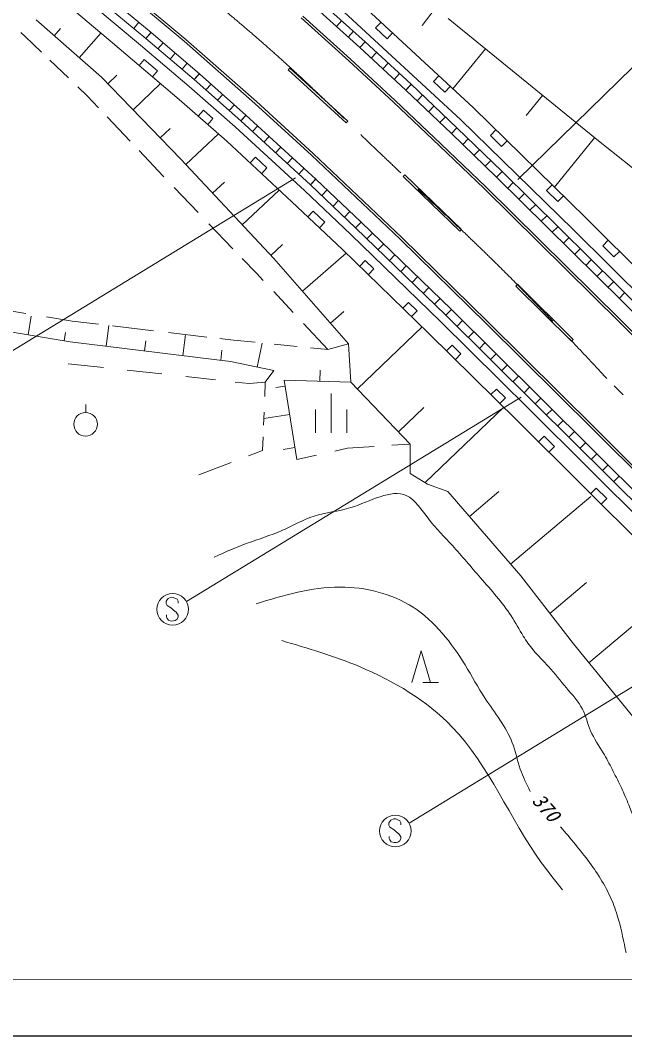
# Model space of a CAD drawing. Units: millimetres, scale not verified. Extents: x 40000 to 680000, y 20000 to 380000.
# Drawn here: x 487912 to 526262, y 205000 to 269461 of the extents above; entities that cross this region are included whole.
import ezdxf
from ezdxf.enums import TextEntityAlignment as Align

# ---------------------------------------------------------------- set-up
doc = ezdxf.new("R2010")
doc.units = ezdxf.units.MM
doc.header["$LTSCALE"] = 1000
doc.linetypes.add('CHAIN', pattern=[18.5, 12, -1.5, 3.5, -1.5])
for name, color, linetype, lineweight in [('M-BGD', 7, 'Continuous', 13), ('M-BMK', 2, 'CHAIN', 13), ('M-STR-STR3', 7, 'Continuous', 13), ('M-STR-STRC', 7, 'Continuous', 13), ('M-TTL-BAND', 7, 'Continuous', 25)]:
    doc.layers.add(name, color=color, linetype=linetype, lineweight=lineweight)
doc.styles.add('ＭＳ ゴシック', font='')
doc.styles.get('ＭＳ ゴシック').set_extended_font_data('MS Gothic')

msp = doc.modelspace()

# ---------------------------------------------------------------- linework, layer by layer
at = {"layer": 'M-BGD'}
for p, q in [((498319, 268133), (494055, 271687)), ((498417, 268247), (494150, 271804)), ((492816, 270863), (495882, 268312)), ((493131, 271251), (496204, 268695)), ((506820, 270780), (509786, 268097)), ((492446, 270466), (495535, 267884)), ((506487, 270408), (509449, 267728)), ((509333, 270700), (516663, 263901)), ((513410, 269140), (514233, 270216)), ((488926, 269483), (493058, 265852)), ((491467, 269952), (493757, 268027)), ((505742, 269613), (508757, 266880)), ((505842, 269725), (508859, 266991)), ((508454, 269983), (515843, 263167)), ((515069, 269577), (524703, 261715)), ((490467, 268948), (490061, 268485)), ((495435, 269334), (495116, 268950)), ((507968, 269068), (508303, 269439)), ((510459, 268974), (510799, 269341)), ((511192, 268294), (510459, 268974)), ((487950, 268685), (488205, 268454)), ((488205, 268454), (489258, 267444)), ((493025, 268642), (491656, 267084)), ((496202, 268697), (495882, 268312)), ((496207, 268693), (495882, 268312)), ((495882, 268312), (498947, 265695)), ((496204, 268695), (499276, 266072)), ((502895, 264298), (498417, 268247)), ((508708, 268398), (509044, 268769)), ((511192, 268294), (511532, 268661)), ((493757, 268027), (497984, 264441)), ((495535, 267884), (498635, 265263)), ((496973, 268038), (496648, 267658)), ((502795, 264186), (498319, 268133)), ((509449, 267728), (509784, 268099)), ((509449, 267728), (509788, 268096)), ((509449, 267728), (512369, 265033)), ((509786, 268097), (512711, 265398)), ((515359, 265111), (517431, 267650)), ((489794, 266929), (490973, 265799)), ((495771, 266974), (495448, 266592)), ((495771, 266974), (496617, 266256)), ((497739, 267384), (497415, 267004)), ((508757, 266880), (511591, 264258)), ((508859, 266991), (511694, 264367)), ((510179, 267054), (510518, 267422)), ((496617, 266256), (496293, 265875)), ((498506, 266730), (498181, 266349)), ((504903, 266315), (505005, 266425)), ((508588, 262944), (504903, 266315)), ((505005, 266425), (508689, 263055)), ((510909, 266381), (511248, 266748)), ((493058, 265852), (498095, 260640)), ((494031, 265981), (493464, 265432)), ((499272, 266075), (498947, 265695)), ((499279, 266069), (498947, 265695)), ((498947, 265695), (501898, 263075)), ((499276, 266072), (502232, 263446)), ((511639, 265707), (511978, 266074)), ((514124, 265574), (514464, 265941)), ((491565, 265231), (492163, 264658)), ((496799, 265446), (495068, 263772)), ((498635, 265263), (501535, 262692)), ((500017, 265414), (499685, 265040)), ((512369, 265033), (512708, 265400)), ((512369, 265033), (512714, 265395)), ((512369, 265033), (515264, 262275)), ((512711, 265398), (515610, 262635)), ((514857, 264894), (514124, 265574)), ((514857, 264894), (515197, 265261)), ((492163, 264658), (492866, 263915)), ((497984, 264441), (501021, 261782)), ((500754, 264759), (500422, 264385)), ((506490, 261004), (502895, 264298)), ((511694, 264367), (514625, 261593)), ((513093, 264343), (513438, 264705)), ((520010, 263419), (521052, 264695)), ((499528, 263754), (499199, 263377)), ((499528, 263754), (500136, 263222)), ((501492, 264104), (501160, 263730)), ((506387, 260894), (502795, 264186)), ((511591, 264258), (514521, 261484)), ((513816, 263654), (514161, 264016)), ((516663, 263901), (523797, 256919)), ((493422, 263328), (494876, 261793)), ((500136, 263222), (499806, 262846)), ((502230, 263448), (501898, 263075)), ((502235, 263443), (501898, 263075)), ((501898, 263075), (506325, 259019)), ((502232, 263446), (506667, 259384)), ((508689, 263055), (508588, 262944)), ((514540, 262964), (514885, 263326)), ((515843, 263167), (523001, 256174)), ((497416, 262594), (496790, 261990)), ((501535, 262692), (505935, 258647)), ((502973, 262767), (502635, 262399)), ((515264, 262275), (515609, 262637)), ((515264, 262275), (515611, 262634)), ((515610, 262635), (518482, 259857)), ((517740, 262147), (518090, 262505)), ((500490, 262247), (498413, 260301)), ((501021, 261782), (505147, 257932)), ((503711, 262091), (503373, 261723)), ((515264, 262275), (518132, 259499)), ((515981, 261581), (516328, 261940)), ((518454, 261449), (517740, 262147)), ((518454, 261449), (518803, 261807)), ((521804, 258870), (524356, 261998)), ((524703, 261715), (530961, 256742)), ((495446, 261190), (496978, 259573)), ((504449, 261416), (504111, 261047)), ((514521, 261484), (517342, 258778)), ((514625, 261593), (517447, 258886)), ((516698, 260887), (517046, 261246)), ((498095, 260640), (503998, 254338)), ((502830, 260774), (502488, 260409)), ((502830, 260774), (503563, 260087)), ((505187, 260740), (504849, 260371)), ((512010, 255562), (506387, 260894)), ((512115, 255670), (506490, 261004)), ((517415, 260193), (517763, 260552)), ((503563, 260087), (503221, 259722)), ((505925, 260064), (505587, 259695)), ((518132, 259499), (518480, 259859)), ((518132, 259499), (518484, 259855)), ((518482, 259857), (529793, 248666)), ((496978, 259573), (497020, 259530)), ((500860, 259178), (500117, 258482)), ((506663, 259388), (506325, 259019)), ((506670, 259381), (506325, 259019)), ((506667, 259384), (509537, 256649)), ((512208, 259538), (512312, 259646)), ((515803, 256083), (512208, 259538)), ((512312, 259646), (515907, 256191)), ((518132, 259499), (529440, 248311)), ((518839, 258800), (519190, 259155)), ((497666, 258856), (499192, 257267)), ((504342, 258684), (501991, 256481)), ((505935, 258647), (508884, 255857)), ((506325, 259019), (509190, 256288)), ((507386, 258698), (507041, 258336)), ((517342, 258778), (528773, 247480)), ((517447, 258886), (528879, 247586)), ((521307, 258657), (521657, 259014)), ((522020, 257958), (521307, 258657)), ((505147, 257932), (508356, 254916)), ((508103, 258016), (507758, 257654)), ((519546, 258101), (519897, 258456)), ((522020, 257958), (522370, 258316)), ((506497, 257341), (506155, 256976)), ((506497, 257341), (507230, 256654)), ((508819, 257333), (508474, 256971)), ((520252, 257401), (520604, 257757)), ((507230, 256654), (506889, 256289)), ((509535, 256650), (509190, 256288)), ((509538, 256647), (509190, 256288)), ((509537, 256649), (515266, 251099)), ((520959, 256702), (521311, 257058)), ((523797, 256919), (545132, 235647)), ((499881, 256549), (501406, 254961)), ((509190, 256288), (514916, 250742)), ((510254, 255954), (509906, 255595)), ((515907, 256191), (515803, 256083)), ((521666, 256003), (522018, 256358)), ((523001, 256174), (544318, 234952)), ((508884, 255857), (514564, 250336)), ((517489, 250194), (512010, 255562)), ((517594, 250301), (512115, 255670)), ((522373, 255304), (522724, 255659)), ((524866, 255147), (525219, 255501)), ((504543, 255222), (503812, 254537)), ((508590, 254687), (505821, 252259)), ((508356, 254916), (513835, 249588)), ((510970, 255261), (510622, 254902)), ((523079, 254604), (523431, 254960)), ((525577, 254438), (524866, 255147)), ((525577, 254438), (525930, 254792)), ((501993, 254349), (502905, 253400)), ((503998, 254338), (508743, 248926)), ((509800, 254208), (509451, 253850)), ((509800, 254208), (510348, 253676)), ((511685, 254567), (511338, 254208)), ((523786, 253905), (524138, 254260)), ((502905, 253400), (503323, 252952)), ((510348, 253676), (509999, 253317)), ((512401, 253874), (512053, 253515)), ((524493, 253206), (524845, 253561)), ((513117, 253181), (512769, 252822)), ((519353, 252593), (519458, 252700)), ((519458, 252700), (522998, 249197)), ((525200, 252507), (525551, 252862)), ((470480, 252471), (491082, 249050)), ((503988, 252240), (505231, 250910)), ((513833, 252488), (513485, 252129)), ((522893, 249090), (519353, 252593)), ((525906, 251807), (526258, 252163)), ((512540, 251545), (512191, 251186)), ((512540, 251545), (513087, 251012)), ((514548, 251795), (514200, 251435)), ((486162, 251195), (488267, 250847)), ((508436, 250967), (507598, 250232)), ((513087, 251012), (512739, 250653)), ((515264, 251101), (514916, 250742)), ((515268, 251097), (514916, 250742)), ((515266, 251099), (520940, 245466)), ((488605, 250688), (488408, 249494)), ((489575, 250631), (491211, 250360)), ((492865, 250165), (491211, 250360)), ((505885, 250209), (507430, 248554)), ((514564, 250336), (520196, 244764)), ((514916, 250742), (520588, 245112)), ((515977, 250393), (515625, 250038)), ((524253, 243477), (517489, 250194)), ((524358, 243583), (517594, 250301)), ((490777, 249652), (490688, 249115)), ((493522, 250088), (493360, 248769)), ((496368, 249754), (493752, 250061)), ((499752, 249356), (497311, 249643)), ((498396, 249515), (498231, 248170)), ((513414, 249996), (509300, 246056)), ((513835, 249588), (519466, 244031)), ((516686, 249689), (516334, 249334)), ((491082, 249050), (501258, 247797)), ((495880, 249115), (495801, 248469)), ((501438, 249158), (500564, 249261)), ((502818, 249019), (501438, 249158)), ((503265, 248974), (502947, 247446)), ((505488, 248750), (504017, 248898)), ((508743, 248926), (507430, 248554)), ((508743, 248926), (508891, 246483)), ((515312, 248832), (514961, 248476)), ((515312, 248832), (515875, 248277)), ((517395, 248985), (517043, 248631)), ((522998, 249197), (522893, 249090)), ((500707, 248524), (500627, 247875)), ((507430, 248554), (506318, 248666)), ((515875, 248277), (515524, 247921)), ((518104, 248282), (517752, 247927)), ((493196, 247416), (490951, 247663)), ((501258, 247797), (503999, 247228)), ((518813, 247578), (518461, 247223)), ((496890, 247009), (494682, 247252)), ((503999, 247228), (503454, 246498)), ((506933, 247251), (506910, 246547)), ((500304, 246634), (498408, 246842)), ((502430, 246400), (501553, 246496)), ((503454, 246498), (502430, 246400)), ((503454, 246498), (503417, 245583)), ((504660, 246619), (508891, 246483)), ((505462, 241586), (504660, 246619)), ((508891, 246483), (512646, 242563)), ((519522, 246874), (519170, 246519)), ((504132, 246146), (504720, 246240)), ((507633, 245762), (507633, 243262)), ((518128, 246054), (517777, 245698)), ((518128, 246054), (518691, 245499)), ((520231, 246170), (519879, 245815)), ((492059, 244563), (492059, 245063)), ((518691, 245499), (518340, 245143)), ((520941, 245466), (520588, 245112)), ((520940, 245466), (520588, 245112)), ((520588, 245112), (530522, 235226)), ((520940, 245466), (530875, 235580)), ((503377, 244590), (503343, 243751)), ((503360, 244176), (505007, 244439)), ((506633, 244762), (506633, 243262)), ((508633, 243262), (508633, 244762)), ((513525, 244888), (511905, 243336)), ((518594, 244892), (513603, 240112)), ((520196, 244764), (530101, 234912)), ((521650, 244760), (521298, 244405)), ((519466, 244031), (529403, 234125)), ((522360, 244054), (522007, 243699)), ((503313, 243020), (503278, 242150)), ((521144, 243065), (520791, 242710)), ((521144, 243065), (521807, 242404)), ((523069, 243348), (522717, 242993)), ((531525, 236236), (524253, 243477)), ((531630, 236342), (524358, 243583)), ((508668, 242297), (510355, 242410)), ((511487, 242486), (512646, 242563)), ((512646, 242563), (512659, 240697)), ((521807, 242404), (521454, 242050)), ((523779, 242642), (523426, 242287)), ((503278, 242150), (502384, 241810)), ((504592, 242222), (505341, 242342)), ((505462, 241586), (506702, 241861)), ((507859, 242118), (508668, 242297)), ((524489, 241936), (524136, 241581)), ((501300, 241398), (499244, 240615)), ((525198, 241229), (524845, 240875)), ((512659, 240697), (513756, 240017)), ((525908, 240523), (525555, 240169)), ((513756, 240017), (515038, 239547)), ((515038, 239547), (519674, 234189)), ((516405, 237967), (518286, 239552)), ((524109, 239227), (519023, 234942)), ((524456, 239762), (524103, 239408)), ((524456, 239762), (525119, 239102)), ((525119, 239102), (524766, 238748)), ((519674, 234189), (523004, 229870)), ((521510, 231808), (523830, 233762)), ((523989, 228665), (529799, 233561)), ((523004, 229870), (526770, 225263)), ((512748, 227431), (513349, 229431)), ((513349, 229431), (513948, 227430)), ((513448, 227431), (514448, 227430))]:
    msp.add_line(p, q, dxfattribs=at)
msp.add_circle((492054, 243817), 750, dxfattribs=at)
for points, knots in [([(500218, 235386), (500908, 235694), (501598, 236002), (502303, 236263), (503033, 236533), (503779, 236753), (504499, 237067), (505189, 237368), (505854, 237756), (506548, 237981), (507291, 238222), (508068, 238275), (508889, 238529), (510117, 238908), (511444, 239734), (512401, 239296), (512952, 239043), (513379, 238371), (513827, 237795), (514315, 237168), (514826, 236656), (515326, 236112), (515930, 235455), (516518, 234752), (517118, 234063), (517801, 233279), (518499, 232513), (519056, 231648), (519325, 231231), (519561, 230791), (519824, 230367), (520013, 230062), (520217, 229765), (520446, 229489), (520754, 229117), (521108, 228784), (521433, 228428), (521829, 227994), (522180, 227526), (522566, 227074), (522937, 226640), (523340, 226221), (523590, 225720), (523805, 225291), (523908, 224803), (524098, 224357), (524309, 223861), (524627, 223417), (524904, 222953), (525106, 222614), (525286, 222263), (525465, 221913), (525645, 221564), (525823, 221214), (525993, 220860), (526161, 220508), (526320, 220151), (526469, 219790), (526616, 219430), (526754, 219067), (526877, 218698), (527149, 217880), (527352, 217038), (527516, 216191), (527627, 215621), (527720, 215048), (527805, 214474), (527819, 214378), (527833, 214282), (527847, 214187), (527861, 214091), (527875, 213995), (527888, 213899), (527902, 213804), (527916, 213708), (527929, 213612), (527964, 213365), (527996, 213118), (528030, 212871), (528064, 212624), (528099, 212377), (528135, 212131)], [0, 0, 0, 0, 1, 1, 1, 2, 2, 2, 3, 3, 3, 4, 4, 4, 5, 5, 5, 6, 6, 6, 7, 7, 7, 8, 8, 8, 9, 9, 9, 10, 10, 10, 11, 11, 11, 12, 12, 12, 13, 13, 13, 14, 14, 14, 15, 15, 15, 16, 16, 16, 17, 17, 17, 18, 18, 18, 19, 19, 19, 20, 20, 20, 21, 21, 21, 22, 22, 22, 23, 23, 23, 24, 24, 24, 25, 25, 25, 26, 26, 26, 27, 27, 27, 27]), ([(502887, 232422), (504632, 232950), (506376, 233478), (508192, 233481), (509810, 233483), (511485, 233068), (512838, 232199), (514219, 231310), (515264, 229947), (516129, 228539), (516564, 227830), (516953, 227110), (517408, 226417), (518015, 225495), (518738, 224621), (519127, 223600), (519333, 223056), (519445, 222470), (519638, 221917), (519808, 221431), (520040, 220970), (520273, 220510)], [0, 0, 0, 0, 1, 1, 1, 2, 2, 2, 3, 3, 3, 4, 4, 4, 5, 5, 5, 6, 6, 6, 7, 7, 7, 7]), ([(522323, 214257), (521861, 214828), (521400, 215399), (520971, 215996), (518968, 218783), (517672, 222137), (515322, 224589), (513716, 226266), (511616, 227521), (509434, 228432), (507819, 229107), (506157, 229593), (504496, 230080)], [0, 0, 0, 0, 1, 1, 1, 2, 2, 2, 3, 3, 3, 4, 4, 4, 4]), ([(522196, 218256), (522509, 217885), (522823, 217513), (523131, 217138), (523437, 216764), (523739, 216386), (524026, 215997), (524308, 215614), (524577, 215220), (524822, 214811), (525063, 214407), (525281, 213989), (525462, 213555), (525626, 213164), (525760, 212761), (525874, 212353), (526068, 211663), (526208, 210960), (526347, 210256)], [0, 0, 0, 0, 1, 1, 1, 2, 2, 2, 3, 3, 3, 4, 4, 4, 5, 5, 5, 6, 6, 6, 6])]:
    msp.add_open_spline(points, degree=3, knots=knots, dxfattribs=at)
at = {"layer": 'M-BMK'}
msp.add_line((525589, 246260), (526175, 245677), dxfattribs=at)
msp.add_open_spline([(469288, 292524), (469615, 292338), (469942, 292151), (470266, 291958), (470390, 291885), (470514, 291810), (470638, 291735), (470761, 291660), (470885, 291585), (471009, 291510), (471037, 291493), (471066, 291475), (471095, 291458), (471123, 291440), (471152, 291423), (471181, 291405), (471209, 291388), (471238, 291370), (471266, 291353), (471567, 291169), (471868, 290985), (472167, 290799), (472552, 290560), (472936, 290319), (473319, 290077), (475756, 288537), (478154, 286939), (480565, 285358), (482928, 283809), (485304, 282277), (487598, 280633), (490722, 278395), (493696, 275950), (496682, 273522), (499248, 271435), (501823, 269361), (504279, 267153), (506598, 265070), (508811, 262867), (511070, 260713), (513380, 258510), (515736, 256357), (518010, 254120), (520484, 251684), (522859, 249148), (525235, 246612)], degree=3, knots=[0, 0, 0, 0, 1, 1, 1, 2, 2, 2, 3, 3, 3, 4, 4, 4, 5, 5, 5, 6, 6, 6, 7, 7, 7, 8, 8, 8, 9, 9, 9, 10, 10, 10, 11, 11, 11, 12, 12, 12, 13, 13, 13, 14, 14, 14, 15, 15, 15, 15], dxfattribs=at)
at = {"layer": 'M-STR-STR3'}
msp.add_line((540813, 208546), (358367, 208608), dxfattribs=at)
at = {"layer": 'M-STR-STRC'}
for p, q in [((519480, 259348), (533324, 272909)), ((505382, 259466), (484145, 246482)), ((519689, 245545), (498452, 232561)), ((497292, 232762), (497170, 232577)), ((497484, 232830), (497292, 232762)), ((497605, 232828), (497484, 232830)), ((497856, 232712), (497605, 232828)), ((497921, 232581), (497856, 232712)), ((497170, 232577), (497174, 232445)), ((497174, 232445), (497238, 232317)), ((497238, 232317), (497495, 232137)), ((497495, 232137), (497626, 232007)), ((497922, 232452), (497921, 232581)), ((497181, 231597), (497178, 231718)), ((497222, 231495), (497181, 231597)), ((497307, 231385), (497222, 231495)), ((497626, 232007), (497806, 231892)), ((497870, 231450), (497729, 231357)), ((497806, 231892), (497934, 231693)), ((497929, 231583), (497870, 231450)), ((497934, 231693), (497929, 231583)), ((533819, 231474), (512582, 218490)), ((497494, 231326), (497307, 231385)), ((497629, 231327), (497494, 231326)), ((497729, 231357), (497629, 231327)), ((511423, 218691), (511301, 218506)), ((511614, 218759), (511423, 218691)), ((511736, 218757), (511614, 218759)), ((511987, 218641), (511736, 218757)), ((512051, 218510), (511987, 218641)), ((511301, 218506), (511304, 218374)), ((511304, 218374), (511369, 218246)), ((511369, 218246), (511626, 218066)), ((511626, 218066), (511756, 217936)), ((511756, 217936), (511936, 217821)), ((512052, 218381), (512051, 218510)), ((511312, 217526), (511308, 217647)), ((511352, 217424), (511312, 217526)), ((511437, 217314), (511352, 217424)), ((511625, 217255), (511437, 217314)), ((511759, 217256), (511625, 217255)), ((511859, 217286), (511759, 217256)), ((512000, 217379), (511859, 217286)), ((511936, 217821), (512064, 217622)), ((512060, 217512), (512000, 217379)), ((512064, 217622), (512060, 217512))]:
    msp.add_line(p, q, dxfattribs=at)
for centre in [(497582, 232068), (511712, 217997)]:
    msp.add_circle(centre, 1000, dxfattribs=at)
at = {"layer": 'M-TTL-BAND'}
msp.add_line((40000, 205000), (579000, 205000), dxfattribs=at)

# ---------------------------------------------------------------- texts
at = {"layer": 'M-BGD', "style": 'ＭＳ ゴシック', "oblique": 15}
msp.add_text('370', height=916.4, rotation=310.918, dxfattribs=at).set_placement((520116, 219711), align=Align.BOTTOM_LEFT)

doc.saveas('drawing.dxf')
